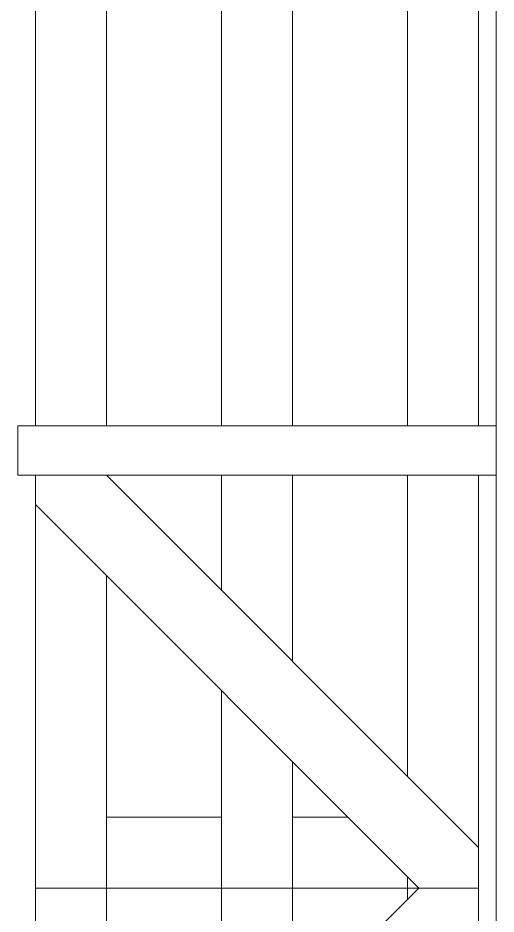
# Model space of a CAD drawing. Header units: millimetres. Extents: x 73 to 57768, y -40361 to 10065.
# Drawn here: x 2689.1 to 2824.1, y 2061.8 to 2314.7 of the extents above; entities that cross this region are included whole.
import ezdxf

# ---------------------------------------------------------------- set-up
doc = ezdxf.new("R2010")
doc.units = ezdxf.units.MM
doc.layers.add('pogled', color=7, linetype='Continuous', lineweight=5, true_color=0x8db1c3)

msp = doc.modelspace()

# ---------------------------------------------------------------- linework, layer by layer
at = {"layer": 'pogled'}
msp.add_line((2824.103, 5059.366), (2824.103, 1417.951), dxfattribs=at)
at = {"layer": 'pogled', "ltscale": 5}
msp.add_lwpolyline([(2824.103, 2349.181), (2824.103, 1789.181), (2824.103, 1541.923)], dxfattribs=at)
at = {"layer": 'pogled'}
for points in [[(2694.103, 2199.666), (2694.103, 2335.181)], [(2714.103, 2199.666), (2714.103, 2335.181)], [(2746.603, 2199.666), (2746.603, 2335.181)], [(2766.603, 2199.666), (2766.603, 2335.181)], [(2799.103, 2199.666), (2799.103, 2335.181)], [(2819.103, 2199.666), (2819.103, 2335.181)], [(2824.103, 2199.666), (2689.103, 2199.666)], [(2689.103, 2185.666), (2689.103, 2199.666)], [(2824.103, 2185.666), (2824.103, 2199.666)], [(2824.103, 2185.666), (2689.103, 2185.666)], [(2694.103, 2159.666), (2694.103, 2185.666)], [(2819.103, 2080.666), (2714.103, 2185.666)], [(2746.603, 2153.166), (2746.603, 2185.666)], [(2746.603, 2159.666), (2746.603, 2185.666)], [(2766.603, 2133.166), (2766.603, 2185.666)], [(2766.603, 2159.666), (2766.603, 2185.666)], [(2799.103, 2100.666), (2799.103, 2185.666)], [(2819.103, 2080.666), (2819.103, 2185.666)], [(2694.103, 1952.695), (2694.103, 2177.382)], [(2802.305, 2069.181), (2694.103, 2177.382)], [(2714.103, 1980.979), (2714.103, 2157.382)], [(2799.103, 2100.666), (2799.103, 2145.666)], [(2819.103, 1952.695), (2819.103, 2145.666)], [(2746.603, 1973.479), (2746.603, 2124.882)], [(2766.603, 1993.479), (2766.603, 2104.882)], [(2746.603, 2089.181), (2714.103, 2089.181)], [(2782.305, 2089.181), (2766.603, 2089.181)], [(2799.103, 2065.979), (2799.103, 2072.382)], [(2799.103, 2065.979), (2799.103, 2072.382)], [(2819.103, 2069.181), (2694.103, 2069.181)], [(2802.305, 2069.181), (2694.103, 1960.979)]]:
    msp.add_lwpolyline(points, dxfattribs=at)

doc.saveas('drawing.dxf')
